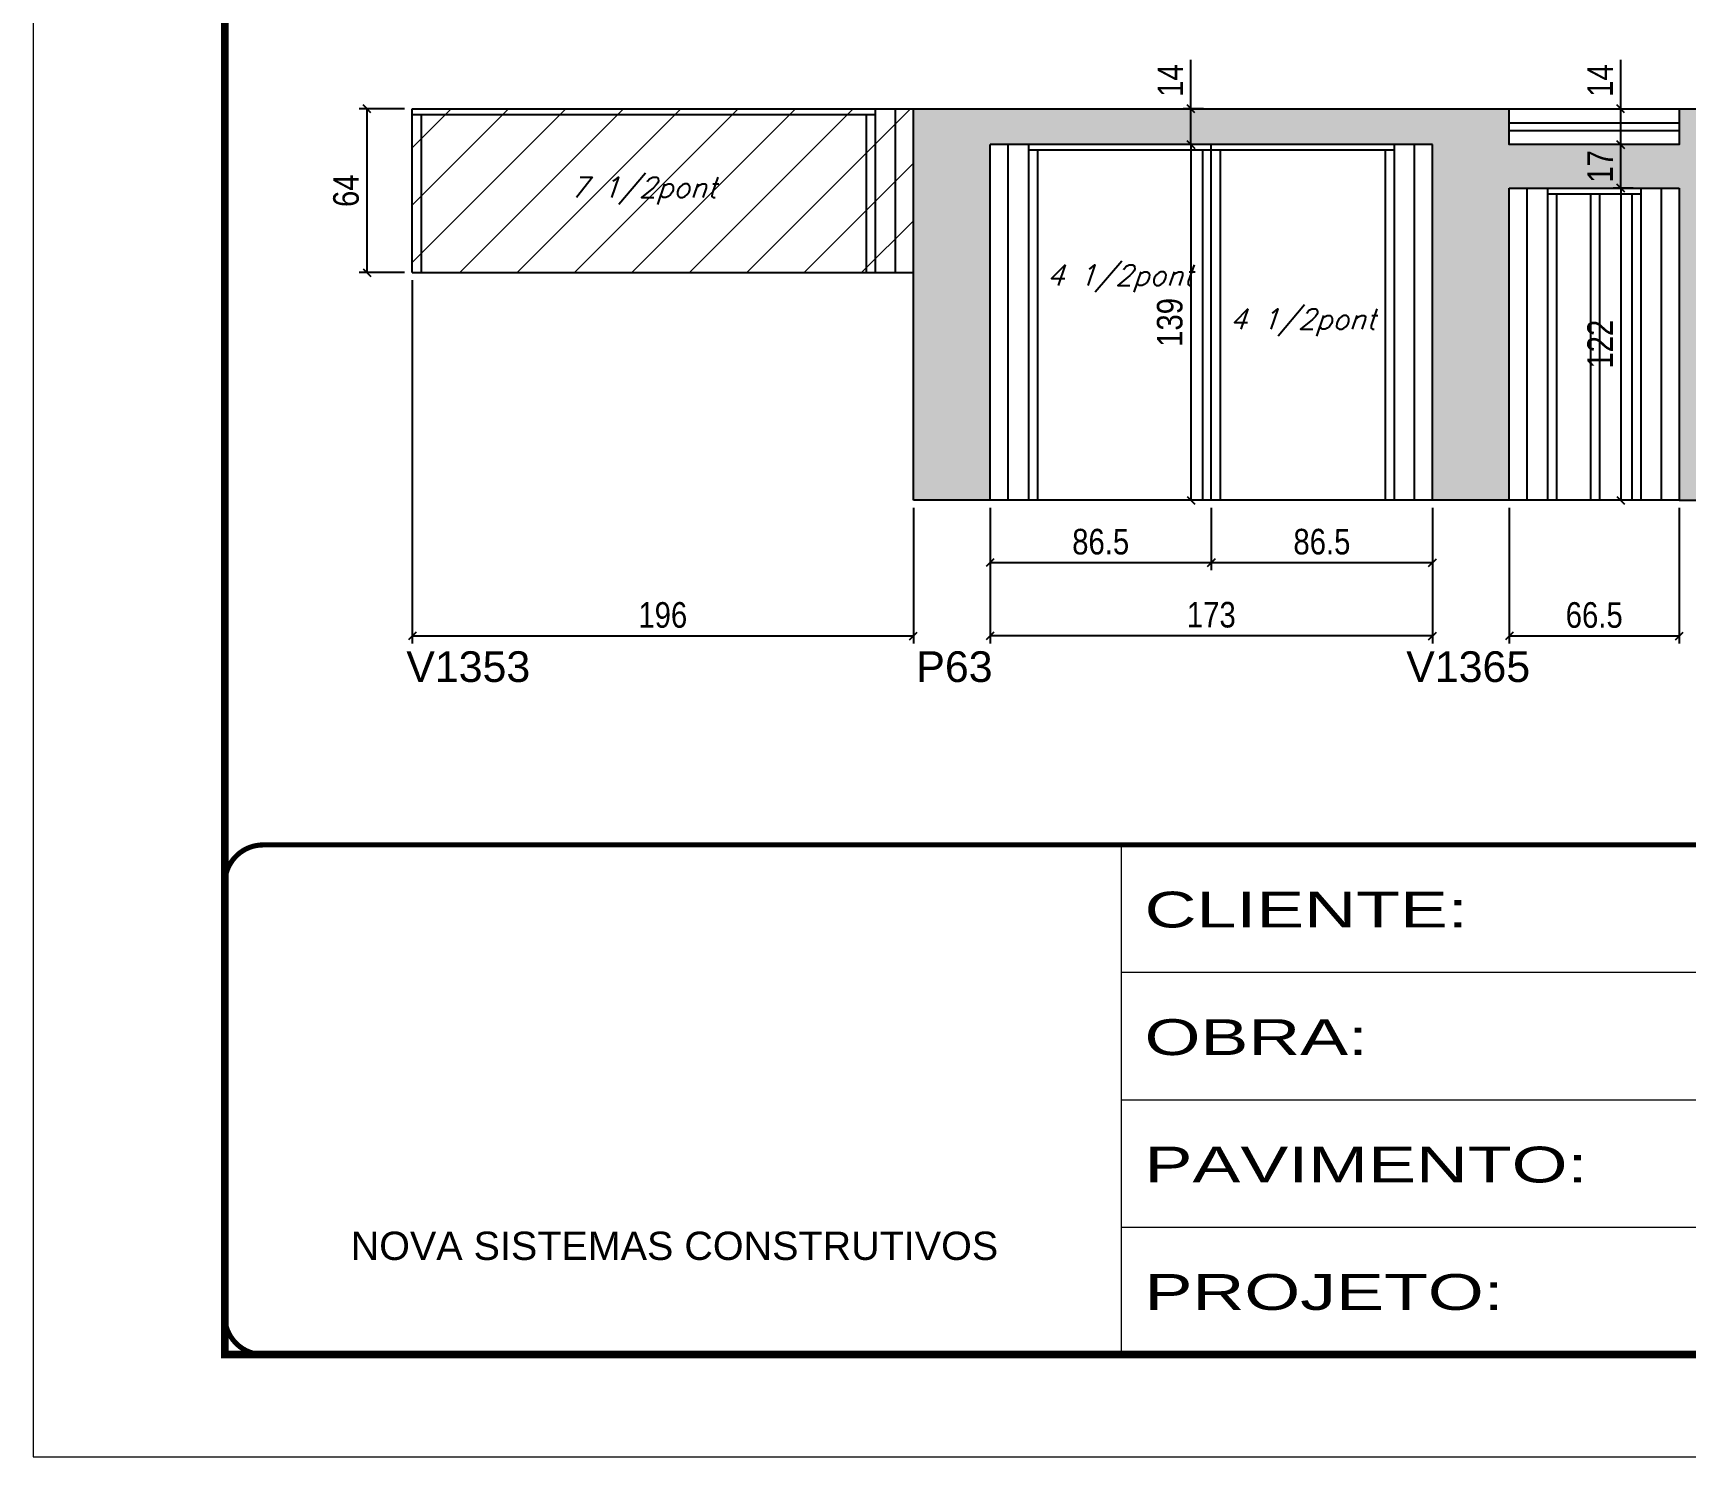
# Model space of a CAD drawing. Extents: x 3309 to 10384, y -2522 to 14608.
# Drawn here: x 4908 to 5554, y 10112 to 10669 of the extents above; entities that cross this region are included whole.
import ezdxf

# ---------------------------------------------------------------- set-up
doc = ezdxf.new("R2010")
doc.units = 0
doc.linetypes.add('CONTINUO', pattern=[0])
doc.linetypes.add('DASHED', pattern=[0.75, 0.5, -0.25])
for name, color, linetype in [('5', 5, 'Continuous'), ('COTA', 241, 'Continuous'), ('Painéis', 200, 'Continuous'), ('SARR_2.2x7', 40, 'Continuous'), ('SARR_3.5x7', 81, 'Continuous'), ('SARR_EDITAR', 141, 'Continuous'), ('texto', 7, 'Continuous')]:
    doc.layers.add(name, color=color, linetype=linetype)
for name, color, linetype, lineweight in [('Folhas', 255, 'Continuous', 9), ('Hachura', 251, 'Continuous', 9), ('SARRAFO DE PRESSAO', 251, 'DASHED', 9)]:
    doc.layers.add(name, color=color, linetype=linetype, lineweight=lineweight)
doc.styles.add('ARIAL', font='arial.ttf')
doc.styles.add('COTA TECNICA', font='techl___.ttf', dxfattribs={"height": 10})
doc.styles.add('Romans', font='romans.shx')
doc.styles.get("Standard").update_dxf_attribs({"font": 'arial.ttf'})
doc.styles.add('Tecnologia', font='')
doc.styles.get('Tecnologia').set_extended_font_data('Forgotten Futurist')
doc.dimstyles.new('PAINEL', dxfattribs={"dimtxt": 10, "dimasz": 3, "dimexe": 3, "dimexo": 3, "dimgap": 3, "dimtad": 1, "dimdec": 1, "dimzin": 12, "dimdsep": 46, "dimtxsty": 'COTA TECNICA', "dimblk1": 'OBLIQUE', "dimblk2": 'OBLIQUE', "dimsah": 1, "dimcen": 0.9, "dimclrd": 4, "dimclre": 4, "dimclrt": 240, "dimadec": 1, "dimazin": 3, "dimtfac": 1, "dimtdec": 1, "dimtmove": 0, "dimatfit": 3, "dimfxl": 1, "dimtolj": 1, "dimtzin": 12, "dimarcsym": 0})

# ---------------------------------------------------------------- blocks, each defined once
blk = doc.blocks.new('9999999999')
at = {"color": 30, "linetype": 'CONTINUO'}
for p, q in [((98564.56, 34230.21), (98564.56, 34429.45)), ((98564.56, 34379.64), (99583.98, 34379.64)), ((98564.56, 34329.83), (99487.98, 34329.83)), ((98564.56, 34280.02), (99487.98, 34280.02))]:
    blk.add_line(p, q, dxfattribs=at)
at = {"color": 30, "linetype": 'CONTINUO', "const_width": 2}
blk.add_lwpolyline([(99583.98, 34230.21), (99583.98, 34414.45, 0.414214), (99568.98, 34429.45), (98228.98, 34429.45, 0.414214), (98213.98, 34414.45), (98213.98, 34245.21, 0.414214), (98228.98, 34230.21), (99583.98, 34230.21)], format="xyb", dxfattribs=at)
at = {"layer": 'Folhas'}
blk.add_lwpolyline([(98138.98, 34190.21), (99623.98, 34190.21), (99623.98, 35240.21), (98138.98, 35240.21)], close=True, dxfattribs=at)
at = {"layer": 'Folhas', "color": 30, "const_width": 3}
blk.add_lwpolyline([(98213.98, 34230.21), (99583.98, 34230.21), (99583.98, 35200.21), (98213.98, 35200.21)], close=True, dxfattribs=at)
at = {"color": 7, "linetype": 'Continuous', "ltscale": 5, "style": 'ARIAL'}
blk.add_text('NOVA SISTEMAS CONSTRUTIVOS', height=11.0592, dxfattribs=at).set_placement((98263.19, 34267.21))
at = {"layer": 'Folhas', "color": 7, "style": 'Tecnologia', "width": 1.5}
for s, p in [('CLIENTE:', (98573.65, 34397.17)), ('OBRA:', (98573.65, 34347.31)), ('PAVIMENTO:', (98573.65, 34297.5)), ('PROJETO:', (98573.65, 34247.69))]:
    blk.add_text(s, height=14, dxfattribs=at).set_placement(p)
blk = doc.blocks.new('_Oblique')
at = {"color": 0, "linetype": 'ByBlock', "lineweight": -2}
blk.add_line((-0.5, -0.5), (0.5, 0.5), dxfattribs=at)
blk = doc.blocks.new('*D329')
at = {"layer": 'COTA', "color": 4, "linetype": 'ByBlock', "lineweight": -2, "transparency": 16777216}
for p, q in [((5056.13, 10572.12), (5056.13, 10430.08)), ((5252.13, 10483.12), (5252.13, 10430.08)), ((5056.13, 10433.08), (5252.13, 10433.08))]:
    blk.add_line(p, q, dxfattribs=at)
at = {"layer": 'Defpoints', "color": 0, "linetype": 'ByBlock', "transparency": 16777216}
for p in [(5056.13, 10575.12), (5252.13, 10486.12), (5252.13, 10433.08)]:
    blk.add_point(p, dxfattribs=at)
at = {"layer": 'COTA', "color": 4, "linetype": 'ByBlock', "lineweight": -2, "transparency": 16777216, "xscale": 3, "yscale": 3, "zscale": 3, "rotation": 180}
blk.add_blockref('_Oblique', (5056.13, 10433.08), dxfattribs=at)
at = {"layer": 'COTA', "color": 4, "linetype": 'ByBlock', "lineweight": -2, "transparency": 16777216, "xscale": 3, "yscale": 3, "zscale": 3}
blk.add_blockref('_Oblique', (5252.13, 10433.08), dxfattribs=at)
at = {"layer": 'COTA', "color": 240, "linetype": 'ByBlock', "transparency": 16777216, "insert": (5154.13, 10441.21), "char_height": 10, "attachment_point": 5, "style": 'COTA TECNICA'}
blk.add_mtext('\\A1;196', dxfattribs=at)
blk = doc.blocks.new('*D338')
at = {"layer": 'COTA', "color": 4, "linetype": 'ByBlock', "lineweight": -2, "transparency": 16777216}
for p, q in [((5282.13, 10483.12), (5282.13, 10430.08)), ((5455.13, 10483.12), (5455.13, 10430.08)), ((5455.13, 10433.08), (5282.13, 10433.08))]:
    blk.add_line(p, q, dxfattribs=at)
at = {"layer": 'Defpoints', "color": 0, "linetype": 'ByBlock', "transparency": 16777216}
for p in [(5282.13, 10486.12), (5455.13, 10486.12), (5282.13, 10433.08)]:
    blk.add_point(p, dxfattribs=at)
at = {"layer": 'COTA', "color": 4, "linetype": 'ByBlock', "lineweight": -2, "transparency": 16777216, "xscale": 3, "yscale": 3, "zscale": 3, "rotation": 180}
blk.add_blockref('_Oblique', (5282.13, 10433.08), dxfattribs=at)
at = {"layer": 'COTA', "color": 4, "linetype": 'ByBlock', "lineweight": -2, "transparency": 16777216, "xscale": 3, "yscale": 3, "zscale": 3}
blk.add_blockref('_Oblique', (5455.13, 10433.08), dxfattribs=at)
at = {"layer": 'COTA', "color": 240, "linetype": 'ByBlock', "transparency": 16777216, "insert": (5368.63, 10441.3), "char_height": 10, "attachment_point": 5, "style": 'COTA TECNICA'}
blk.add_mtext('\\A1;173', dxfattribs=at)
blk = doc.blocks.new('*D339')
at = {"layer": 'COTA', "color": 4, "lineweight": -2, "transparency": 16777216}
for p, q in [((5282.13, 10483.12), (5282.13, 10458.73)), ((5368.63, 10483.12), (5368.63, 10458.73)), ((5282.13, 10461.73), (5368.63, 10461.73))]:
    blk.add_line(p, q, dxfattribs=at)
at = {"layer": 'Defpoints', "color": 0, "transparency": 16777216}
for p in [(5282.13, 10486.12), (5368.63, 10486.12), (5368.63, 10461.73)]:
    blk.add_point(p, dxfattribs=at)
at = {"layer": 'COTA', "color": 4, "lineweight": -2, "transparency": 16777216, "xscale": 3, "yscale": 3, "zscale": 3, "rotation": 180}
blk.add_blockref('_Oblique', (5282.13, 10461.73), dxfattribs=at)
at = {"layer": 'COTA', "color": 4, "lineweight": -2, "transparency": 16777216, "xscale": 3, "yscale": 3, "zscale": 3}
blk.add_blockref('_Oblique', (5368.63, 10461.73), dxfattribs=at)
at = {"layer": 'COTA', "color": 240, "transparency": 16777216, "insert": (5325.38, 10469.86), "char_height": 10, "attachment_point": 5, "style": 'COTA TECNICA'}
blk.add_mtext('\\A1;86.5', dxfattribs=at)
blk = doc.blocks.new('*D340')
at = {"layer": 'COTA', "color": 4, "lineweight": -2, "transparency": 16777216}
for p, q in [((5368.63, 10483.12), (5368.63, 10458.73)), ((5455.13, 10483.12), (5455.13, 10458.73)), ((5368.63, 10461.73), (5455.13, 10461.73))]:
    blk.add_line(p, q, dxfattribs=at)
at = {"layer": 'Defpoints', "color": 0, "transparency": 16777216}
for p in [(5368.63, 10486.12), (5455.13, 10486.12), (5455.13, 10461.73)]:
    blk.add_point(p, dxfattribs=at)
at = {"layer": 'COTA', "color": 4, "lineweight": -2, "transparency": 16777216, "xscale": 3, "yscale": 3, "zscale": 3, "rotation": 180}
blk.add_blockref('_Oblique', (5368.63, 10461.73), dxfattribs=at)
at = {"layer": 'COTA', "color": 4, "lineweight": -2, "transparency": 16777216, "xscale": 3, "yscale": 3, "zscale": 3}
blk.add_blockref('_Oblique', (5455.13, 10461.73), dxfattribs=at)
at = {"layer": 'COTA', "color": 240, "transparency": 16777216, "insert": (5411.88, 10469.86), "char_height": 10, "attachment_point": 5, "style": 'COTA TECNICA'}
blk.add_mtext('\\A1;86.5', dxfattribs=at)
blk = doc.blocks.new('*D341')
at = {"layer": 'COTA', "color": 4, "lineweight": -2, "transparency": 16777216}
for p, q in [((5053.13, 10639.12), (5035.41, 10639.12)), ((5038.41, 10639.12), (5038.41, 10575.12)), ((5053.13, 10575.12), (5035.41, 10575.12))]:
    blk.add_line(p, q, dxfattribs=at)
at = {"layer": 'Defpoints', "color": 0, "transparency": 16777216}
for p in [(5056.13, 10639.12, 0), (5038.41, 10575.12), (5056.13, 10575.12, 0)]:
    blk.add_point(p, dxfattribs=at)
at = {"layer": 'COTA', "color": 4, "lineweight": -2, "transparency": 16777216, "xscale": 3, "yscale": 3, "zscale": 3}
for p, rotation in [((5038.41, 10639.12), 90), ((5038.41, 10575.12), 270)]:
    blk.add_blockref('_Oblique', p, dxfattribs=dict(at, rotation=rotation))
at = {"layer": 'COTA', "color": 240, "transparency": 16777216, "insert": (5030.31, 10607.12), "char_height": 10, "attachment_point": 5, "rotation": 90, "style": 'COTA TECNICA'}
blk.add_mtext('\\A1;64', dxfattribs=at)
blk = doc.blocks.new('*D362')
at = {"layer": 'COTA', "color": 4, "lineweight": -2, "transparency": 16777216}
for p, q in [((5485.13, 10483.12), (5485.13, 10430.08)), ((5551.63, 10483.12), (5551.63, 10430.08)), ((5485.13, 10433.08), (5551.63, 10433.08))]:
    blk.add_line(p, q, dxfattribs=at)
at = {"layer": 'Defpoints', "color": 0, "transparency": 16777216}
for p in [(5485.13, 10486.12, 0), (5551.63, 10486.12, 0), (5551.63, 10433.08)]:
    blk.add_point(p, dxfattribs=at)
at = {"layer": 'COTA', "color": 4, "lineweight": -2, "transparency": 16777216, "xscale": 3, "yscale": 3, "zscale": 3, "rotation": 180}
blk.add_blockref('_Oblique', (5485.13, 10433.08), dxfattribs=at)
at = {"layer": 'COTA', "color": 4, "lineweight": -2, "transparency": 16777216, "xscale": 3, "yscale": 3, "zscale": 3}
blk.add_blockref('_Oblique', (5551.63, 10433.08), dxfattribs=at)
at = {"layer": 'COTA', "color": 240, "transparency": 16777216, "insert": (5518.38, 10441.19), "char_height": 10, "attachment_point": 5, "style": 'COTA TECNICA'}
blk.add_mtext('\\A1;66.5', dxfattribs=at)
blk = doc.blocks.new('*D363')
at = {"layer": 'COTA', "color": 4, "lineweight": -2, "transparency": 16777216}
for p, q in [((5365.63, 10625.12), (5357.67, 10625.12)), ((5360.67, 10625.12), (5360.67, 10486.12)), ((5365.63, 10486.12), (5357.67, 10486.12))]:
    blk.add_line(p, q, dxfattribs=at)
at = {"layer": 'Defpoints', "color": 0, "transparency": 16777216}
for p in [(5368.63, 10625.12, 0), (5360.67, 10486.12), (5368.63, 10486.12, 0)]:
    blk.add_point(p, dxfattribs=at)
at = {"layer": 'COTA', "color": 4, "lineweight": -2, "transparency": 16777216, "xscale": 3, "yscale": 3, "zscale": 3}
for p, rotation in [((5360.67, 10625.12), 90), ((5360.67, 10486.12), 270)]:
    blk.add_blockref('_Oblique', p, dxfattribs=dict(at, rotation=rotation))
at = {"layer": 'COTA', "color": 240, "transparency": 16777216, "insert": (5352.42, 10555.62), "char_height": 10, "attachment_point": 5, "rotation": 90, "style": 'COTA TECNICA'}
blk.add_mtext('\\A1;139', dxfattribs=at)
blk = doc.blocks.new('*D364')
at = {"layer": 'COTA', "color": 4, "lineweight": -2, "transparency": 16777216}
for p, q in [((5360.67, 10639.12), (5360.67, 10658.24)), ((5365.63, 10639.12), (5357.67, 10639.12)), ((5360.67, 10625.12), (5360.67, 10639.12)), ((5365.63, 10625.12), (5357.67, 10625.12))]:
    blk.add_line(p, q, dxfattribs=at)
at = {"layer": 'Defpoints', "color": 0, "transparency": 16777216}
for p in [(5360.67, 10639.12), (5368.63, 10639.12, 0), (5368.63, 10625.12, 0)]:
    blk.add_point(p, dxfattribs=at)
at = {"layer": 'COTA', "color": 4, "lineweight": -2, "transparency": 16777216, "xscale": 3, "yscale": 3, "zscale": 3}
for p, rotation in [((5360.67, 10639.12), 90), ((5360.67, 10625.12), 270)]:
    blk.add_blockref('_Oblique', p, dxfattribs=dict(at, rotation=rotation))
at = {"layer": 'COTA', "color": 240, "transparency": 16777216, "insert": (5352.59, 10650.18), "char_height": 10, "attachment_point": 5, "rotation": 90, "style": 'COTA TECNICA'}
blk.add_mtext('\\A1;14', dxfattribs=at)
blk = doc.blocks.new('*D372')
at = {"layer": 'COTA', "color": 4, "lineweight": -2, "transparency": 16777216}
for p, q in [((5533.63, 10608.12), (5525.74, 10608.12)), ((5528.74, 10608.12), (5528.74, 10486.12)), ((5533.63, 10486.12), (5525.74, 10486.12))]:
    blk.add_line(p, q, dxfattribs=at)
at = {"layer": 'Defpoints', "color": 0, "transparency": 16777216}
for p in [(5536.63, 10608.12, 0), (5528.74, 10486.12), (5536.63, 10486.12, 0)]:
    blk.add_point(p, dxfattribs=at)
at = {"layer": 'COTA', "color": 4, "lineweight": -2, "transparency": 16777216, "xscale": 3, "yscale": 3, "zscale": 3}
for p, rotation in [((5528.74, 10608.12), 90), ((5528.74, 10486.12), 270)]:
    blk.add_blockref('_Oblique', p, dxfattribs=dict(at, rotation=rotation))
at = {"layer": 'COTA', "color": 240, "transparency": 16777216, "insert": (5520.68, 10547.12), "char_height": 10, "attachment_point": 5, "rotation": 90, "style": 'COTA TECNICA'}
blk.add_mtext('\\A1;122', dxfattribs=at)
blk = doc.blocks.new('*D373')
at = {"layer": 'COTA', "color": 4, "lineweight": -2, "transparency": 16777216}
for p, q in [((5533.63, 10625.12), (5525.74, 10625.12)), ((5528.74, 10608.12), (5528.74, 10625.12)), ((5533.63, 10608.12), (5525.74, 10608.12))]:
    blk.add_line(p, q, dxfattribs=at)
at = {"layer": 'Defpoints', "color": 0, "transparency": 16777216}
for p in [(5528.74, 10625.12), (5536.63, 10625.12, 0), (5536.63, 10608.12, 0)]:
    blk.add_point(p, dxfattribs=at)
at = {"layer": 'COTA', "color": 4, "lineweight": -2, "transparency": 16777216, "xscale": 3, "yscale": 3, "zscale": 3}
for p, rotation in [((5528.74, 10625.12), 90), ((5528.74, 10608.12), 270)]:
    blk.add_blockref('_Oblique', p, dxfattribs=dict(at, rotation=rotation))
at = {"layer": 'COTA', "color": 240, "transparency": 16777216, "insert": (5520.67, 10616.62), "char_height": 10, "attachment_point": 5, "rotation": 90, "style": 'COTA TECNICA'}
blk.add_mtext('\\A1;17', dxfattribs=at)
blk = doc.blocks.new('*D374')
at = {"layer": 'COTA', "color": 4, "lineweight": -2, "transparency": 16777216}
for p, q in [((5528.74, 10639.12), (5528.74, 10658.24)), ((5528.74, 10625.12), (5528.74, 10639.12))]:
    blk.add_line(p, q, dxfattribs=at)
at = {"layer": 'Defpoints', "color": 0, "transparency": 16777216}
for p in [(5528.74, 10639.12, 0), (5528.74, 10639.12), (5528.74, 10625.12, 0)]:
    blk.add_point(p, dxfattribs=at)
at = {"layer": 'COTA', "color": 4, "lineweight": -2, "transparency": 16777216, "xscale": 3, "yscale": 3, "zscale": 3}
for p, rotation in [((5528.74, 10639.12), 90), ((5528.74, 10625.12), 270)]:
    blk.add_blockref('_Oblique', p, dxfattribs=dict(at, rotation=rotation))
at = {"layer": 'COTA', "color": 240, "transparency": 16777216, "insert": (5520.67, 10650.18), "char_height": 10, "attachment_point": 5, "rotation": 90, "style": 'COTA TECNICA'}
blk.add_mtext('\\A1;14', dxfattribs=at)

msp = doc.modelspace()

# ---------------------------------------------------------------- hatches: boundary and pattern name
at = {"layer": 'COTA'}
h = msp.add_hatch(dxfattribs=at)
h.set_pattern_fill('AR-CONC', color=256, scale=0.03)
h.paths.add_polyline_path([(5551.63, 10486.12), (5581.63, 10486.12), (5581.63, 10502.12), (5581.63, 10609.12), (6332.63, 10609.12), (6332.63, 10626.12), (5581.63, 10626.12), (5581.63, 10639.12), (5551.63, 10639.12), (5551.63, 10625.12), (5485.13, 10625.12), (5485.13, 10639.12), (5252.13, 10639.12), (5252.13, 10575.12), (5252.13, 10486.12), (5282.13, 10486.12), (5282.13, 10625.12), (5455.13, 10625.12), (5455.13, 10486.12), (5485.13, 10486.12), (5485.13, 10608.12), (5551.63, 10608.12)])
at = {"layer": 'Hachura'}
h = msp.add_hatch(dxfattribs=at)
h.set_pattern_fill('ANSI31', color=256, scale=5)
h.paths.add_polyline_path([(5418.61, 11072.41), (5340.61, 11072.41), (5340.61, 11008.41), (5418.61, 11008.41)])
h.paths.add_polyline_path([(5540.61, 11072.41), (5418.61, 11072.41), (5418.61, 11008.41), (5540.61, 11008.41)])
h.paths.add_polyline_path([(5692.61, 11058.41), (5570.61, 11058.41), (5570.61, 11008.41), (5692.61, 11008.41)])
h.paths.add_polyline_path([(5805.61, 11058.41), (5692.61, 11058.41), (5692.61, 11008.41), (5832.61, 11008.41), (5832.61, 11038.41), (5805.61, 11038.41)])
h.paths.add_polyline_path([(6010.61, 11038.41), (5983.61, 11038.41), (5983.61, 11058.41), (5832.61, 11058.41), (5832.61, 11008.41), (6010.61, 11008.41)])
h.paths.add_polyline_path([(6147.61, 11058.41), (6010.61, 11058.41), (6010.61, 11008.41), (6147.61, 11008.41)])
h.paths.add_polyline_path([(5300.13, 10824.48), (5056.13, 10824.48), (5056.13, 10778.48), (5300.13, 10778.48)])
h.paths.add_polyline_path([(5544.13, 10824.48), (5300.13, 10824.48), (5300.13, 10778.48), (5544.13, 10778.48)])
h.paths.add_polyline_path([(5717.13, 10824.48), (5544.13, 10824.48), (5544.13, 10778.48), (5717.13, 10778.48)])
h.paths.add_polyline_path([(5825.13, 10828.48), (5747.13, 10828.48), (5747.13, 10778.48), (5825.13, 10778.48)])
h.paths.add_polyline_path([(5947.13, 10828.48), (5825.13, 10828.48), (5825.13, 10778.48), (5947.13, 10778.48)])
h.paths.add_polyline_path([(6173.13, 10842.48), (5977.13, 10842.48), (5977.13, 10778.48), (6200.13, 10778.48), (6200.13, 10788.48), (6173.13, 10788.48)])
h.paths.add_polyline_path([(5252.13, 10639.12), (5056.13, 10639.12), (5056.13, 10575.12), (5252.13, 10575.12)])
h.paths.add_polyline_path([(5825.63, 10609.12), (5581.63, 10609.12), (5581.63, 10502.12), (5825.63, 10502.12)])
h.paths.add_polyline_path([(6069.63, 10609.12), (5825.63, 10609.12), (5825.63, 10502.12), (6069.63, 10502.12)])

# ---------------------------------------------------------------- linework, layer by layer
at = {"layer": 'COTA'}
for p, q in [((5252.13, 10639.12, 0), (5485.13, 10639.12, 0)), ((5551.63, 10639.12, 0), (5581.63, 10639.12, 0)), ((5252.13, 10486.12, 0), (5252.13, 10575.12, 0)), ((5282.13, 10486.12, 0), (5252.13, 10486.12, 0)), ((5485.13, 10486.12, 0), (5455.13, 10486.12, 0)), ((5551.63, 10486.12, 0), (5581.63, 10486.12, 0))]:
    msp.add_line(p, q, dxfattribs=at)
at = {"layer": 'Painéis', "linetype": 'ByBlock'}
for p, q in [((5056.13, 10639.12, 0), (5252.13, 10639.12, 0)), ((5056.13, 10575.12, 0), (5056.13, 10639.12, 0)), ((5252.13, 10575.12, 0), (5252.13, 10639.12, 0)), ((5455.13, 10625.12, 0), (5282.13, 10625.12, 0)), ((5282.13, 10486.12, 0), (5282.13, 10625.12, 0)), ((5368.63, 10486.12, 0), (5368.63, 10625.12, 0)), ((5455.13, 10486.12, 0), (5455.13, 10625.12, 0)), ((5485.13, 10486.12, 0), (5485.13, 10608.12, 0)), ((5485.13, 10608.12, 0), (5551.63, 10608.12, 0)), ((5551.63, 10608.12, 0), (5551.63, 10486.12, 0)), ((5056.13, 10575.12, 0), (5252.13, 10575.12, 0)), ((5455.13, 10486.12, 0), (5282.13, 10486.12, 0)), ((5551.63, 10486.12, 0), (5485.13, 10486.12, 0))]:
    msp.add_line(p, q, dxfattribs=at)
at = {"layer": 'Painéis', "linetype": 'ByBlock', "elevation": 0}
msp.add_lwpolyline([(5485.13, 10639.12), (5551.63, 10639.12), (5551.63, 10625.12), (5485.13, 10625.12)], close=True, dxfattribs=at)
at = {"layer": 'SARR_2.2x7', "linetype": 'Continuous'}
for p, q in [((5056.13, 10636.92, 0), (5237.13, 10636.92, 0)), ((5245.13, 10575.12, 0), (5245.13, 10639.12, 0)), ((5289.13, 10486.12, 0), (5289.13, 10625.12, 0)), ((5368.63, 10622.92, 0), (5297.13, 10622.92, 0)), ((5440.13, 10622.92, 0), (5368.63, 10622.92, 0)), ((5448.13, 10486.12, 0), (5448.13, 10625.12, 0)), ((5492.13, 10486.12, 0), (5492.13, 10608.12, 0)), ((5544.63, 10486.12, 0), (5544.63, 10608.12, 0)), ((5500.13, 10605.92, 0), (5536.63, 10605.92, 0))]:
    msp.add_line(p, q, dxfattribs=at)
at = {"layer": 'SARR_3.5x7'}
for p, q in [((5059.63, 10636.92, 0), (5059.63, 10575.12, 0)), ((5233.63, 10636.92, 0), (5233.63, 10575.12, 0)), ((5237.13, 10639.12, 0), (5237.13, 10575.12, 0)), ((5297.13, 10625.12, 0), (5297.13, 10486.12, 0)), ((5300.63, 10622.92, 0), (5300.63, 10486.12, 0)), ((5365.13, 10622.92, 0), (5365.13, 10486.12, 0)), ((5372.13, 10622.92, 0), (5372.13, 10486.12, 0)), ((5436.63, 10622.92, 0), (5436.63, 10486.12, 0)), ((5440.13, 10625.12, 0), (5440.13, 10486.12, 0)), ((5500.13, 10608.12, 0), (5500.13, 10486.12, 0)), ((5536.63, 10608.12, 0), (5536.63, 10486.12, 0)), ((5503.63, 10605.92, 0), (5503.63, 10486.12, 0)), ((5516.95, 10605.92, 0), (5516.95, 10486.12, 0)), ((5520.45, 10605.92, 0), (5520.45, 10486.12, 0)), ((5533.13, 10605.92, 0), (5533.13, 10486.12, 0))]:
    msp.add_line(p, q, dxfattribs=at)
at = {"layer": 'SARR_EDITAR'}
for p, q in [((5485.13, 10633.62, 0), (5551.63, 10633.62, 0)), ((5485.13, 10630.62, 0), (5551.63, 10630.62, 0))]:
    msp.add_line(p, q, dxfattribs=at)

# ---------------------------------------------------------------- block references
at = {"layer": 'SARRAFO DE PRESSAO', "color": 6, "linetype": 'ByBlock'}
msp.add_blockref('9999999999', (-93231.11, -24078.07), dxfattribs=at)

# ---------------------------------------------------------------- texts
at = {"layer": '5', "linetype": 'Continuous'}
for s, p in [('V1353', (5053.83, 10415.07, 0)), ('P63', (5253.27, 10415.07, 0)), ('V1365', (5444.86, 10415.07, 0))]:
    msp.add_text(s, height=12, rotation=359.99996, dxfattribs=at).set_placement(p)
at = {"layer": 'texto', "color": 2, "char_height": 8, "attachment_point": 5, "style": 'Romans'}
for s, insert in [('{\\Q19;\\C256;7 1/2pont}', (5146.63, 10607.12, 0)), ('{\\Q19;\\C256;4 1/2pont}', (5332.88, 10572.77, 0)), ('{\\Q19;\\C256;4 1/2pont}', (5404.38, 10555.62, 0))]:
    msp.add_mtext(s, dxfattribs=dict(at, insert=insert))

# ---------------------------------------------------------------- dimensions: what is measured, and where the dimension line sits
at = {"layer": 'COTA'}
for base, p1, p2, picture, middle in [((5360.67, 10639.12), (5368.63, 10625.12, 0), (5368.63, 10639.12, 0), '*D364', (5352.59, 10650.18)), ((5528.74, 10639.12), (5528.74, 10625.12, 0), (5528.74, 10639.12, 0), '*D374', (5520.67, 10650.18)), ((5038.41, 10575.12), (5056.13, 10639.12, 0), (5056.13, 10575.12, 0), '*D341', (5030.31, 10607.12)), ((5360.67, 10486.12), (5368.63, 10625.12, 0), (5368.63, 10486.12, 0), '*D363', (5352.42, 10555.62)), ((5528.74, 10625.12), (5536.63, 10608.12, 0), (5536.63, 10625.12, 0), '*D373', (5520.67, 10616.62)), ((5528.74, 10486.12), (5536.63, 10608.12, 0), (5536.63, 10486.12, 0), '*D372', (5520.68, 10547.12))]:
    dim = msp.add_linear_dim(base=base, p1=p1, p2=p2, angle=90, dimstyle='PAINEL', dxfattribs=at)
    dim.commit()
    dim.dimension.update_dxf_attribs({"geometry": picture, "text_midpoint": middle})
at = {"layer": 'COTA', "linetype": 'ByBlock'}
dim = msp.add_linear_dim(base=(5252.13, 10433.08, 0), p1=(5056.13, 10575.12, 0), p2=(5252.13, 10486.12, 0), dimstyle='PAINEL', dxfattribs=at)
dim.commit()
dim.dimension.update_dxf_attribs({"geometry": '*D329', "text_midpoint": (5154.13, 10441.21, 0)})
dim = msp.add_linear_dim(base=(5282.13, 10433.08, 0), p1=(5455.13, 10486.12, 0), p2=(5282.13, 10486.12, 0), angle=180, dimstyle='PAINEL', dxfattribs=at)
dim.commit()
dim.dimension.update_dxf_attribs({"geometry": '*D338', "text_midpoint": (5368.63, 10441.3, 0)})
at = {"layer": 'COTA'}
for base, p1, p2, picture, middle in [((5368.63, 10461.73, 0), (5282.13, 10486.12, 0), (5368.63, 10486.12, 0), '*D339', (5325.38, 10469.86, 0)), ((5551.63, 10433.08), (5485.13, 10486.12, 0), (5551.63, 10486.12, 0), '*D362', (5518.38, 10441.19))]:
    dim = msp.add_linear_dim(base=base, p1=p1, p2=p2, dimstyle='PAINEL', dxfattribs=at)
    dim.commit()
    dim.dimension.update_dxf_attribs({"geometry": picture, "text_midpoint": middle})
dim = msp.add_linear_dim(base=(5455.13, 10461.73, 0), p1=(5368.63, 10486.12, 0), p2=(5455.13, 10486.12, 0), dimstyle='PAINEL', override={"dimtmove": 1}, dxfattribs=at)
dim.commit()
dim.dimension.update_dxf_attribs({"geometry": '*D340', "text_midpoint": (5411.88, 10469.86, 0)})

doc.saveas('drawing.dxf')
